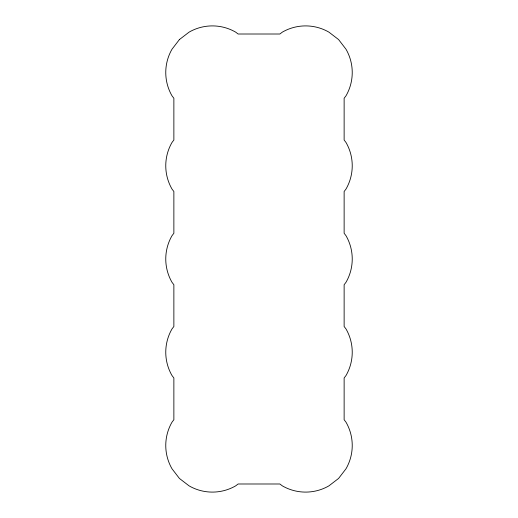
<?xml version="1.0" encoding="UTF-8"?>
<svg xmlns="http://www.w3.org/2000/svg" width="518" height="518" viewBox="0 0 518 518"><rect width="100%" height="100%" fill="white"/><g stroke="black" fill="none" stroke-linecap="round" stroke-linejoin="round"><path stroke-width="0.78" d="M179.416 39.556L172.008 49.21A46.62 46.62 0 0 0 172.008 95.83L173.867 98.258L173.867 140.022L172.008 142.45A46.62 46.62 0 0 0 172.008 189.07L173.867 191.498L173.867 233.262L172.008 235.69A46.62 46.62 0 0 0 172.008 282.31L173.867 284.738L173.867 326.502L172.008 328.93A46.62 46.62 0 0 0 172.008 375.55L173.867 377.978L173.867 419.742L172.008 422.17A46.62 46.62 0 0 0 172.008 468.79L179.416 478.444L189.07 485.852A46.62 46.62 0 0 0 235.69 485.852L238.118 483.993L279.882 483.993L282.31 485.852A46.62 46.62 0 0 0 328.93 485.852L338.584 478.444L345.992 468.79A46.62 46.62 0 0 0 345.992 422.17L344.133 419.742L344.133 377.978L345.992 375.55A46.62 46.62 0 0 0 345.992 328.93L344.133 326.502L344.133 284.738L345.992 282.31A46.62 46.62 0 0 0 345.992 235.69L344.133 233.262L344.133 191.498L345.992 189.07A46.62 46.62 0 0 0 345.992 142.45L344.133 140.022L344.133 98.258L345.992 95.83A46.62 46.62 0 0 0 345.992 49.21L338.584 39.556L328.93 32.148A46.62 46.62 0 0 0 282.31 32.148L279.882 34.007L238.118 34.007L235.69 32.148A46.62 46.62 0 0 0 189.07 32.148L179.416 39.556"/></g></svg>
